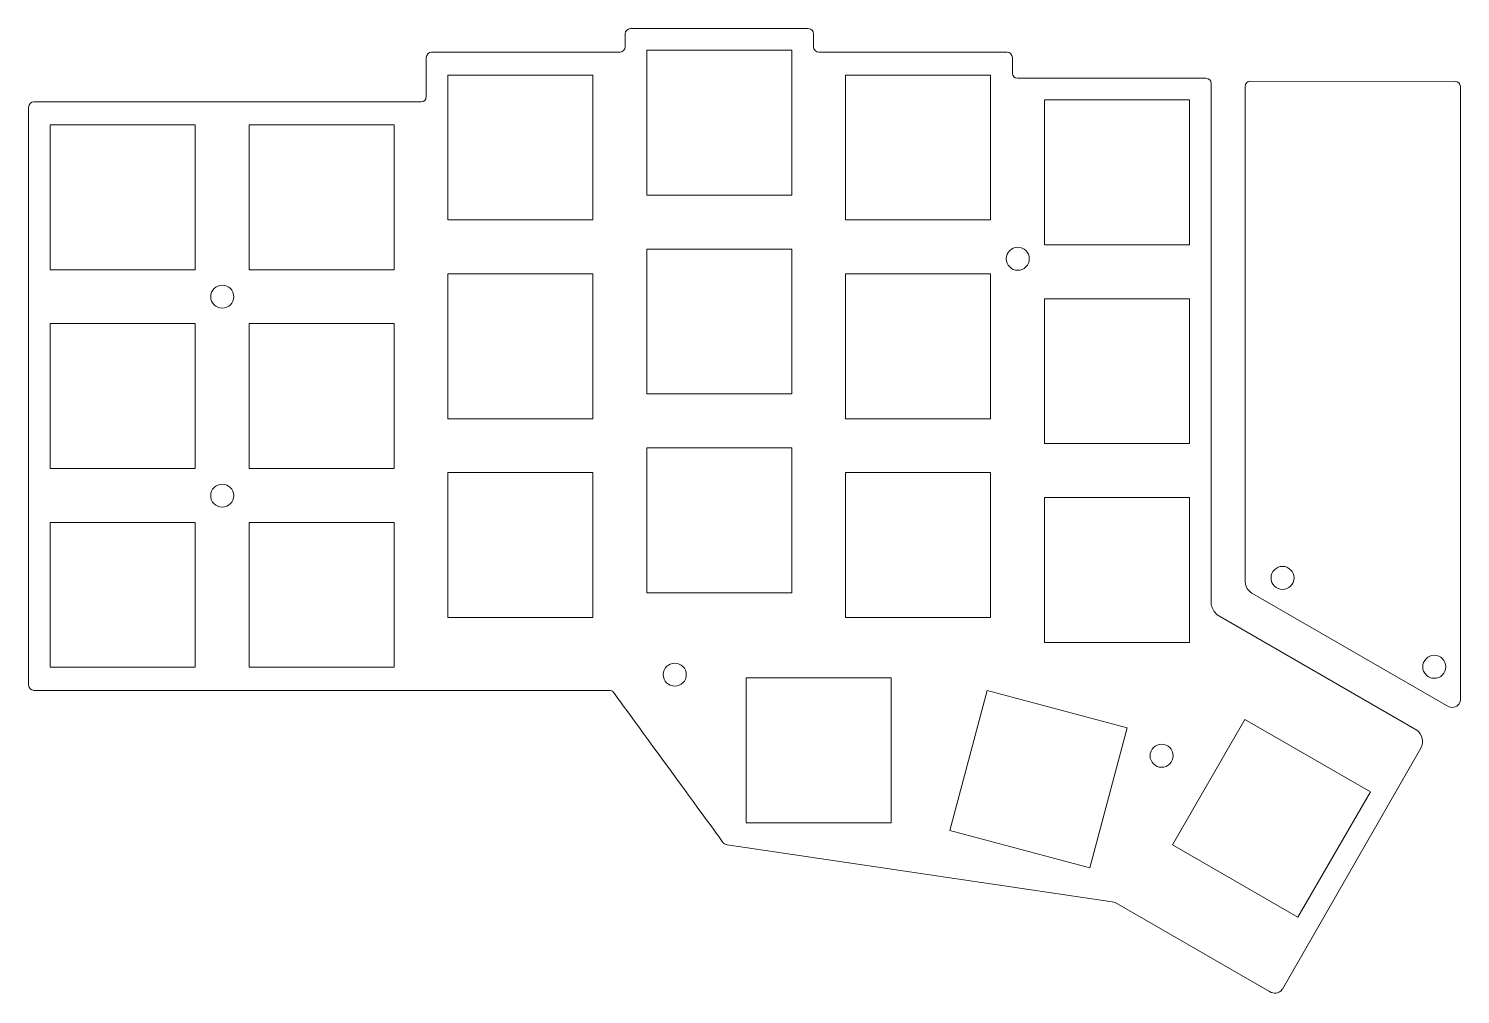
# Model space of a CAD drawing. Header units: inches. Extents: x -5.7 to 5.7, y -4 to 3.9.
# Drawn here: x 0.26 to 5.65, y 0.2 to 3.83 of the extents above; entities that cross this region are included whole.
import ezdxf

# ---------------------------------------------------------------- set-up
doc = ezdxf.new("R2010")
doc.units = ezdxf.units.IN
doc.header["$MEASUREMENT"] = 0
doc.layers.add('_U+5207_U+65AD_U+30D1_U+30B9', color=7, linetype='Continuous')

# ---------------------------------------------------------------- blocks, each defined once
blk = doc.blocks.new('block 13')
at = {"layer": '_U+5207_U+65AD_U+30D1_U+30B9', "color": 1, "lineweight": 9, "true_color": 0xff0000}
blk.add_open_spline([(2.4594, 1.3366), (2.4557, 1.3403), (2.4507, 1.3424), (2.4455, 1.3424), (2.4455, 1.3424), (1.0281, 1.3424), (1.0281, 1.3424), (1.0281, 1.3424), (0.9493, 1.3424), (0.9493, 1.3424), (0.9493, 1.3424), (0.28, 1.3424), (0.28, 1.3424), (0.2691, 1.3424), (0.2603, 1.3512), (0.2603, 1.3621), (0.2603, 1.3621), (0.2603, 3.5374), (0.2603, 3.5374), (0.2603, 3.5483), (0.2691, 3.5571), (0.28, 3.5571), (0.28, 3.5571), (0.9493, 3.5571), (0.9493, 3.5571), (0.9493, 3.5571), (1.0281, 3.5571), (1.0281, 3.5571), (1.0281, 3.5571), (1.7368, 3.5571), (1.7368, 3.5571), (1.7477, 3.5571), (1.7565, 3.5659), (1.7565, 3.5768), (1.7565, 3.5768), (1.7565, 3.7245), (1.7565, 3.7245), (1.7565, 3.7353), (1.7653, 3.7442), (1.7762, 3.7442), (1.7762, 3.7442), (2.4849, 3.7442), (2.4849, 3.7442), (2.4957, 3.7442), (2.5046, 3.753), (2.5046, 3.7638), (2.5046, 3.7638), (2.5046, 3.8131), (2.5046, 3.8131), (2.5046, 3.8239), (2.5134, 3.8327), (2.5242, 3.8327), (2.5242, 3.8327), (3.1936, 3.8327), (3.1936, 3.8327), (3.2045, 3.8327), (3.2133, 3.8239), (3.2133, 3.8131), (3.2133, 3.8131), (3.2133, 3.7638), (3.2133, 3.7638), (3.2133, 3.753), (3.2221, 3.7442), (3.233, 3.7442), (3.233, 3.7442), (3.9417, 3.7442), (3.9417, 3.7442), (3.9525, 3.7442), (3.9614, 3.7353), (3.9614, 3.7245), (3.9614, 3.7245), (3.9614, 3.6654), (3.9614, 3.6654), (3.9614, 3.6545), (3.9702, 3.6457), (3.981, 3.6457), (3.981, 3.6457), (4.6898, 3.6457), (4.6898, 3.6457), (4.7006, 3.6457), (4.7094, 3.6369), (4.7094, 3.626), (4.7094, 3.626), (4.7094, 3.5774), (4.7094, 3.5774), (4.7094, 3.5774), (4.7094, 2.9372), (4.7094, 2.9372), (4.7094, 2.9372), (4.7094, 1.6659), (4.7094, 1.6659), (4.7126, 1.6508), (4.7206, 1.6371), (4.7322, 1.6269), (4.7322, 1.6269), (5.4833, 1.1924), (5.4833, 1.1924), (5.504, 1.1768), (5.5104, 1.1484), (5.4983, 1.1254), (5.4983, 1.1254), (4.9772, 0.2183), (4.9772, 0.2183), (4.977, 0.218), (4.9768, 0.2178), (4.9766, 0.2175), (4.9657, 0.202), (4.9442, 0.1983), (4.9287, 0.2093), (4.9287, 0.2093), (4.3481, 0.5435), (4.3481, 0.5435), (4.3445, 0.5447), (4.3408, 0.5457), (4.337, 0.5463), (4.337, 0.5463), (2.8884, 0.7617), (2.8884, 0.7617), (2.8834, 0.7622), (2.8785, 0.7642), (2.8747, 0.7676), (2.8747, 0.7676), (2.4593, 1.3368), (2.4594, 1.3366)], degree=3, knots=[0, 0, 0, 0, 1, 1, 1, 2, 2, 2, 3, 3, 3, 4, 4, 4, 5, 5, 5, 6, 6, 6, 7, 7, 7, 8, 8, 8, 9, 9, 9, 10, 10, 10, 11, 11, 11, 12, 12, 12, 13, 13, 13, 14, 14, 14, 15, 15, 15, 16, 16, 16, 17, 17, 17, 18, 18, 18, 19, 19, 19, 20, 20, 20, 21, 21, 21, 22, 22, 22, 23, 23, 23, 24, 24, 24, 25, 25, 25, 26, 26, 26, 27, 27, 27, 28, 28, 28, 29, 29, 29, 30, 30, 30, 31, 31, 31, 32, 32, 32, 33, 33, 33, 34, 34, 34, 35, 35, 35, 36, 36, 36, 37, 37, 37, 38, 38, 38, 39, 39, 39, 40, 40, 40, 41, 41, 41, 41], dxfattribs=at)
blk = doc.blocks.new('block 14')
at = {"layer": '_U+5207_U+65AD_U+30D1_U+30B9', "color": 1, "lineweight": 9, "true_color": 0xff0000}
blk.add_open_spline([(3.9385, 2.9665), (3.9385, 2.9905), (3.9579, 3.0099), (3.9818, 3.0099), (4.0057, 3.0099), (4.0251, 2.9905), (4.0251, 2.9665), (4.0251, 2.9426), (4.0057, 2.9232), (3.9818, 2.9232), (3.9579, 2.9232), (3.9385, 2.9426), (3.9385, 2.9665), (3.9385, 2.9665), (3.9385, 2.9665), (3.9385, 2.9665)], degree=3, knots=[0, 0, 0, 0, 1, 1, 1, 2, 2, 2, 3, 3, 3, 4, 4, 4, 5, 5, 5, 5], dxfattribs=at)
blk = doc.blocks.new('block 15')
at = {"layer": '_U+5207_U+65AD_U+30D1_U+30B9', "color": 1, "lineweight": 9, "true_color": 0xff0000}
blk.add_open_spline([(0.9455, 2.8239), (0.9455, 2.8478), (0.9649, 2.8672), (0.9888, 2.8672), (1.0127, 2.8672), (1.0321, 2.8478), (1.0321, 2.8239), (1.0321, 2.8), (1.0127, 2.7806), (0.9888, 2.7806), (0.9649, 2.7806), (0.9455, 2.8), (0.9455, 2.8239), (0.9455, 2.8239), (0.9455, 2.8239), (0.9455, 2.8239)], degree=3, knots=[0, 0, 0, 0, 1, 1, 1, 2, 2, 2, 3, 3, 3, 4, 4, 4, 5, 5, 5, 5], dxfattribs=at)
blk = doc.blocks.new('block 16')
at = {"layer": '_U+5207_U+65AD_U+30D1_U+30B9', "color": 1, "lineweight": 9, "true_color": 0xff0000}
blk.add_open_spline([(0.9452, 2.0753), (0.9452, 2.0992), (0.9645, 2.1186), (0.9885, 2.1186), (1.0124, 2.1186), (1.0318, 2.0992), (1.0318, 2.0753), (1.0318, 2.0514), (1.0124, 2.032), (0.9885, 2.032), (0.9645, 2.032), (0.9452, 2.0514), (0.9452, 2.0753), (0.9452, 2.0753), (0.9452, 2.0753), (0.9452, 2.0753)], degree=3, knots=[0, 0, 0, 0, 1, 1, 1, 2, 2, 2, 3, 3, 3, 4, 4, 4, 5, 5, 5, 5], dxfattribs=at)
blk = doc.blocks.new('block 17')
at = {"layer": '_U+5207_U+65AD_U+30D1_U+30B9', "color": 1, "lineweight": 9, "true_color": 0xff0000}
blk.add_open_spline([(4.4795, 1.0964), (4.4795, 1.1203), (4.4989, 1.1397), (4.5228, 1.1397), (4.5467, 1.1397), (4.5661, 1.1203), (4.5661, 1.0964), (4.5661, 1.0725), (4.5467, 1.0531), (4.5228, 1.0531), (4.4989, 1.0531), (4.4795, 1.0725), (4.4795, 1.0964), (4.4795, 1.0964), (4.4795, 1.0964), (4.4795, 1.0964)], degree=3, knots=[0, 0, 0, 0, 1, 1, 1, 2, 2, 2, 3, 3, 3, 4, 4, 4, 5, 5, 5, 5], dxfattribs=at)
blk = doc.blocks.new('block 18')
at = {"layer": '_U+5207_U+65AD_U+30D1_U+30B9', "color": 1, "lineweight": 9, "true_color": 0xff0000}
blk.add_open_spline([(2.648, 1.4017), (2.648, 1.4256), (2.6674, 1.445), (2.6913, 1.445), (2.7152, 1.445), (2.7346, 1.4256), (2.7346, 1.4017), (2.7346, 1.3778), (2.7152, 1.3584), (2.6913, 1.3584), (2.6674, 1.3584), (2.648, 1.3778), (2.648, 1.4017), (2.648, 1.4017), (2.648, 1.4017), (2.648, 1.4017)], degree=3, knots=[0, 0, 0, 0, 1, 1, 1, 2, 2, 2, 3, 3, 3, 4, 4, 4, 5, 5, 5, 5], dxfattribs=at)
blk = doc.blocks.new('block 19')
at = {"layer": '_U+5207_U+65AD_U+30D1_U+30B9', "color": 1, "lineweight": 9, "true_color": 0xff0000}
blk.add_lwpolyline([(0.3418, 3.4709), (0.3418, 2.9256), (0.8871, 2.9256), (0.8871, 3.4709), (0.3418, 3.4709)], dxfattribs=at)
blk = doc.blocks.new('block 20')
at = {"layer": '_U+5207_U+65AD_U+30D1_U+30B9', "color": 1, "lineweight": 9, "true_color": 0xff0000}
blk.add_lwpolyline([(0.3418, 2.7228), (0.3418, 2.1775), (0.8871, 2.1775), (0.8871, 2.7228), (0.3418, 2.7228)], dxfattribs=at)
blk = doc.blocks.new('block 21')
at = {"layer": '_U+5207_U+65AD_U+30D1_U+30B9', "color": 1, "lineweight": 9, "true_color": 0xff0000}
blk.add_lwpolyline([(0.3418, 1.9747), (0.3418, 1.4294), (0.8871, 1.4294), (0.8871, 1.9747), (0.3418, 1.9747)], dxfattribs=at)
blk = doc.blocks.new('block 22')
at = {"layer": '_U+5207_U+65AD_U+30D1_U+30B9', "color": 1, "lineweight": 9, "true_color": 0xff0000}
blk.add_lwpolyline([(1.0899, 3.4709), (1.0899, 2.9256), (1.6352, 2.9256), (1.6352, 3.4709), (1.0899, 3.4709)], dxfattribs=at)
blk = doc.blocks.new('block 23')
at = {"layer": '_U+5207_U+65AD_U+30D1_U+30B9', "color": 1, "lineweight": 9, "true_color": 0xff0000}
blk.add_lwpolyline([(1.0899, 2.7228), (1.0899, 2.1775), (1.6352, 2.1775), (1.6352, 2.7228), (1.0899, 2.7228)], dxfattribs=at)
blk = doc.blocks.new('block 24')
at = {"layer": '_U+5207_U+65AD_U+30D1_U+30B9', "color": 1, "lineweight": 9, "true_color": 0xff0000}
blk.add_lwpolyline([(1.0899, 1.9747), (1.0899, 1.4294), (1.6352, 1.4294), (1.6352, 1.9747), (1.0899, 1.9747)], dxfattribs=at)
blk = doc.blocks.new('block 25')
at = {"layer": '_U+5207_U+65AD_U+30D1_U+30B9', "color": 1, "lineweight": 9, "true_color": 0xff0000}
blk.add_lwpolyline([(1.838, 3.6579), (1.838, 3.1126), (2.3833, 3.1126), (2.3833, 3.6579), (1.838, 3.6579)], dxfattribs=at)
blk = doc.blocks.new('block 26')
at = {"layer": '_U+5207_U+65AD_U+30D1_U+30B9', "color": 1, "lineweight": 9, "true_color": 0xff0000}
blk.add_lwpolyline([(1.838, 2.9098), (1.838, 2.3645), (2.3833, 2.3645), (2.3833, 2.9098), (1.838, 2.9098)], dxfattribs=at)
blk = doc.blocks.new('block 27')
at = {"layer": '_U+5207_U+65AD_U+30D1_U+30B9', "color": 1, "lineweight": 9, "true_color": 0xff0000}
blk.add_lwpolyline([(1.838, 2.1618), (1.838, 1.6164), (2.3833, 1.6164), (2.3833, 2.1618), (1.838, 2.1618)], dxfattribs=at)
blk = doc.blocks.new('block 28')
at = {"layer": '_U+5207_U+65AD_U+30D1_U+30B9', "color": 1, "lineweight": 9, "true_color": 0xff0000}
blk.add_lwpolyline([(2.5861, 3.7514), (2.5861, 3.2061), (3.1314, 3.2061), (3.1314, 3.7514), (2.5861, 3.7514)], dxfattribs=at)
blk = doc.blocks.new('block 29')
at = {"layer": '_U+5207_U+65AD_U+30D1_U+30B9', "color": 1, "lineweight": 9, "true_color": 0xff0000}
blk.add_lwpolyline([(2.5861, 3.0033), (2.5861, 2.458), (3.1314, 2.458), (3.1314, 3.0033), (2.5861, 3.0033)], dxfattribs=at)
blk = doc.blocks.new('block 30')
at = {"layer": '_U+5207_U+65AD_U+30D1_U+30B9', "color": 1, "lineweight": 9, "true_color": 0xff0000}
blk.add_lwpolyline([(2.5861, 2.2553), (2.5861, 1.7099), (3.1314, 1.7099), (3.1314, 2.2553), (2.5861, 2.2553)], dxfattribs=at)
blk = doc.blocks.new('block 31')
at = {"layer": '_U+5207_U+65AD_U+30D1_U+30B9', "color": 1, "lineweight": 9, "true_color": 0xff0000}
blk.add_lwpolyline([(3.3341, 3.6579), (3.3341, 3.1126), (3.8795, 3.1126), (3.8795, 3.6579), (3.3341, 3.6579)], dxfattribs=at)
blk = doc.blocks.new('block 32')
at = {"layer": '_U+5207_U+65AD_U+30D1_U+30B9', "color": 1, "lineweight": 9, "true_color": 0xff0000}
blk.add_lwpolyline([(3.3341, 2.9098), (3.3341, 2.3645), (3.8795, 2.3645), (3.8795, 2.9098), (3.3341, 2.9098)], dxfattribs=at)
blk = doc.blocks.new('block 33')
at = {"layer": '_U+5207_U+65AD_U+30D1_U+30B9', "color": 1, "lineweight": 9, "true_color": 0xff0000}
blk.add_lwpolyline([(3.3341, 2.1618), (3.3341, 1.6164), (3.8795, 1.6164), (3.8795, 2.1618), (3.3341, 2.1618)], dxfattribs=at)
blk = doc.blocks.new('block 34')
at = {"layer": '_U+5207_U+65AD_U+30D1_U+30B9', "color": 1, "lineweight": 9, "true_color": 0xff0000}
blk.add_lwpolyline([(4.0822, 3.5644), (4.0822, 3.0191), (4.6275, 3.0191), (4.6275, 3.5644), (4.0822, 3.5644)], dxfattribs=at)
blk = doc.blocks.new('block 35')
at = {"layer": '_U+5207_U+65AD_U+30D1_U+30B9', "color": 1, "lineweight": 9, "true_color": 0xff0000}
blk.add_lwpolyline([(4.0822, 2.8163), (4.0822, 2.271), (4.6275, 2.271), (4.6275, 2.8163), (4.0822, 2.8163)], dxfattribs=at)
blk = doc.blocks.new('block 36')
at = {"layer": '_U+5207_U+65AD_U+30D1_U+30B9', "color": 1, "lineweight": 9, "true_color": 0xff0000}
blk.add_lwpolyline([(4.0822, 2.0682), (4.0822, 1.5229), (4.6275, 1.5229), (4.6275, 2.0682), (4.0822, 2.0682)], dxfattribs=at)
blk = doc.blocks.new('block 37')
at = {"layer": '_U+5207_U+65AD_U+30D1_U+30B9', "color": 1, "lineweight": 9, "true_color": 0xff0000}
blk.add_lwpolyline([(2.9601, 1.3891), (2.9601, 0.8437), (3.5054, 0.8437), (3.5054, 1.3891), (2.9601, 1.3891)], dxfattribs=at)
blk = doc.blocks.new('block 38')
at = {"layer": '_U+5207_U+65AD_U+30D1_U+30B9', "color": 1, "lineweight": 9, "true_color": 0xff0000}
blk.add_lwpolyline([(3.8668, 1.3418), (3.7262, 0.815), (4.253, 0.6744), (4.3936, 1.2012), (3.8668, 1.3418)], dxfattribs=at)
blk = doc.blocks.new('block 39')
at = {"layer": '_U+5207_U+65AD_U+30D1_U+30B9', "color": 1, "lineweight": 9, "true_color": 0xff0000}
blk.add_lwpolyline([(4.8358, 1.2331), (4.5634, 0.7607), (5.0359, 0.4883), (5.3082, 0.9608), (4.8358, 1.2331)], dxfattribs=at)
blk = doc.blocks.new('block 12')
at = {"layer": '_U+5207_U+65AD_U+30D1_U+30B9'}
for name in ['block 13', 'block 28', 'block 25', 'block 31', 'block 34', 'block 19', 'block 22', 'block 29', 'block 14', 'block 26', 'block 32', 'block 15', 'block 35', 'block 20', 'block 23', 'block 30', 'block 27', 'block 33', 'block 16', 'block 36', 'block 21', 'block 24', 'block 18', 'block 37', 'block 38', 'block 39', 'block 17']:
    blk.add_blockref(name, (0, 0), dxfattribs=at)
blk = doc.blocks.new('block 75')
at = {"layer": '_U+5207_U+65AD_U+30D1_U+30B9', "color": 1, "lineweight": 9, "true_color": 0xff0000}
blk.add_open_spline([(4.8369, 3.615), (4.8369, 3.615), (4.8369, 1.7506), (4.8369, 1.7506), (4.8392, 1.73), (4.8484, 1.7198), (4.862, 1.708), (4.862, 1.708), (5.6037, 1.2806), (5.6037, 1.2806), (5.6197, 1.2739), (5.638, 1.2814), (5.6447, 1.2973), (5.6457, 1.2996), (5.6464, 1.3021), (5.6468, 1.3046), (5.6468, 1.3046), (5.6467, 3.6146), (5.6467, 3.6146), (5.6467, 3.6255), (5.6379, 3.6343), (5.6271, 3.6343), (5.6271, 3.6343), (4.8566, 3.6347), (4.8566, 3.6347), (4.8457, 3.6347), (4.8369, 3.6259), (4.8369, 3.615)], degree=3, knots=[0, 0, 0, 0, 1, 1, 1, 2, 2, 2, 3, 3, 3, 4, 4, 4, 5, 5, 5, 6, 6, 6, 7, 7, 7, 8, 8, 8, 9, 9, 9, 9], dxfattribs=at)
blk = doc.blocks.new('block 76')
at = {"layer": '_U+5207_U+65AD_U+30D1_U+30B9', "color": 1, "lineweight": 9, "true_color": 0xff0000}
blk.add_open_spline([(4.9344, 1.7657), (4.9344, 1.7896), (4.9538, 1.809), (4.9777, 1.809), (5.0016, 1.809), (5.021, 1.7896), (5.021, 1.7657), (5.021, 1.7417), (5.0016, 1.7224), (4.9777, 1.7224), (4.9538, 1.7224), (4.9344, 1.7417), (4.9344, 1.7657), (4.9344, 1.7657), (4.9344, 1.7657), (4.9344, 1.7657)], degree=3, knots=[0, 0, 0, 0, 1, 1, 1, 2, 2, 2, 3, 3, 3, 4, 4, 4, 5, 5, 5, 5], dxfattribs=at)
blk = doc.blocks.new('block 77')
at = {"layer": '_U+5207_U+65AD_U+30D1_U+30B9', "color": 1, "lineweight": 9, "true_color": 0xff0000}
blk.add_open_spline([(5.5053, 1.431), (5.5053, 1.4549), (5.5247, 1.4743), (5.5486, 1.4743), (5.5725, 1.4743), (5.5919, 1.4549), (5.5919, 1.431), (5.5919, 1.4071), (5.5725, 1.3877), (5.5486, 1.3877), (5.5247, 1.3877), (5.5053, 1.4071), (5.5053, 1.431), (5.5053, 1.431), (5.5053, 1.431), (5.5053, 1.431)], degree=3, knots=[0, 0, 0, 0, 1, 1, 1, 2, 2, 2, 3, 3, 3, 4, 4, 4, 5, 5, 5, 5], dxfattribs=at)
blk = doc.blocks.new('block 74')
at = {"layer": '_U+5207_U+65AD_U+30D1_U+30B9'}
for name in ['block 75', 'block 76', 'block 77']:
    blk.add_blockref(name, (0, 0), dxfattribs=at)

msp = doc.modelspace()

# ---------------------------------------------------------------- block references
at = {"layer": '_U+5207_U+65AD_U+30D1_U+30B9'}
for name in ['block 12', 'block 74']:
    msp.add_blockref(name, (0, 0), dxfattribs=at)

doc.saveas('drawing.dxf')
